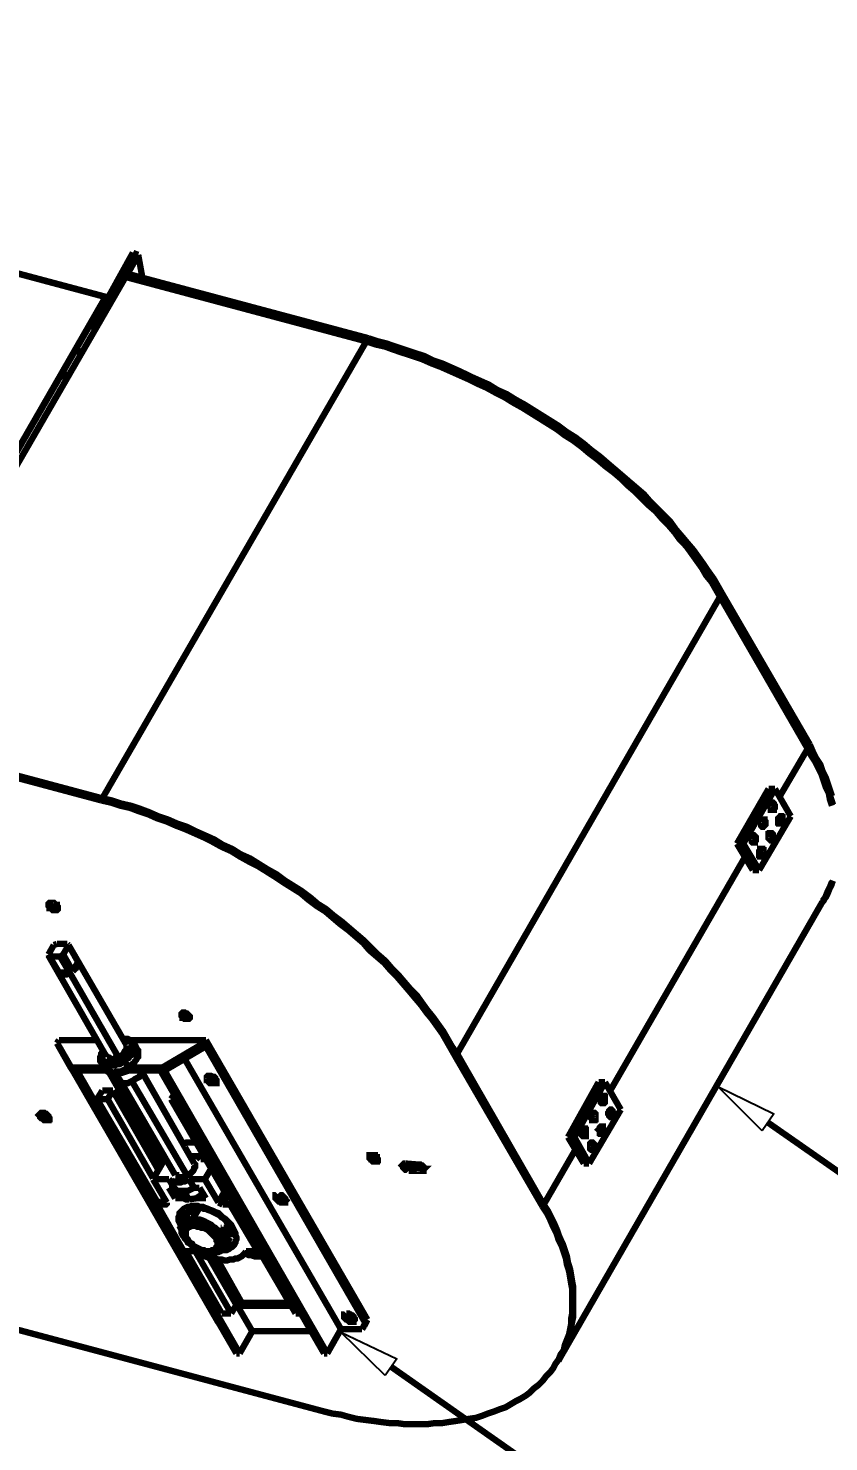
# Model space of a CAD drawing. Extents: x 0.1 to 11.6, y 0.3 to 16.2.
# Drawn here: x 5.55 to 6.813, y 5.702 to 7.934 of the extents above; entities that cross this region are included whole.
import ezdxf

# ---------------------------------------------------------------- set-up
doc = ezdxf.new("R2010")
doc.units = 0
doc.header["$MEASUREMENT"] = 0
doc.dimstyles.get("Standard").update_dxf_attribs({"dimtxt": 0.1, "dimasz": 0.1, "dimexe": 1.25, "dimexo": 0.625, "dimtad": 1, "dimtih": 1, "dimtxsty": 'Standard', "dimcen": 2.5, "dimazin": 3, "dimtfac": 1, "dimtmove": 0, "dimatfit": 3})

# ---------------------------------------------------------------- blocks, each defined once
blk = doc.blocks.new('_CLOSEDFILLED')
at = {"color": 0, "linetype": 'BYBLOCK'}
blk.add_solid([(-1, 0.164), (0, 0), (-1, -0.164)], dxfattribs=at)
blk = doc.blocks.new('*D9')
for p, q in [((5.305, 9.7917), (6.4817, 9.1123)), ((5.2917, 9.7585), (5.2917, 8.4252))]:
    blk.add_line(p, q)
for start, end in [(316.8348, 325.8282), (274.1695, 277.0351)]:
    blk.add_arc((5.2917, 9.7994), 1.3741, start, end)
at = {"layer": 'Defpoints'}
for p in [(5.305, 9.7917), (5.2917, 9.7716), (5.2917, 9.7585), (5.7616, 8.5081), (9.4933, 7.3733)]:
    blk.add_point(p, dxfattribs=at)
at = {"xscale": 0.1, "yscale": 0.1}
for p, rotation in [((6.4817, 9.1123), 57.91294655396537), ((5.2917, 8.4252), 182.0847725070838)]:
    blk.add_blockref('_CLOSEDFILLED', p, dxfattribs=dict(at, rotation=rotation))
at = {"insert": (5.9787, 8.6093), "char_height": 0.1, "attachment_point": 5, "rotation": 270}
blk.add_mtext('60123', dxfattribs=at)

msp = doc.modelspace()

# ---------------------------------------------------------------- linework, layer by layer
at = {"color": 0, "const_width": 0.01}
for points in [[(5.67333, 7.50999), (5.06168, 7.67333)], [(5.06168, 7.67333), (5.67165, 7.50999)], [(5.715, 7.58003), (5.67165, 7.50168)], [(5.71832, 7.57835), (5.67503, 7.50168)], [(5.71832, 7.57835), (5.70167, 7.54833)], [(5.72331, 7.57667), (5.70665, 7.54665)], [(5.715, 7.58003), (5.71832, 7.57835)], [(5.71832, 7.57835), (5.72331, 7.57667)], [(5.72999, 7.53999), (5.72331, 7.57667)], [(5.28668, 6.81999), (5.70335, 7.54167)], [(5.70167, 7.54833), (5.70167, 7.54497), (5.70167, 7.54335), (5.70503, 7.54335)], [(5.70665, 7.54665), (5.70167, 7.54833)], [(5.70167, 7.54665), (5.70167, 7.53836)], [(6.08333, 7.44), (5.70335, 7.54167)], [(5.70665, 7.54665), (5.70503, 7.54335)], [(6.08501, 7.44168), (5.70503, 7.54335)], [(5.70503, 7.53999), (5.70503, 7.54335)], [(6.08664, 7.44499), (5.70665, 7.54665)], [(5.70665, 7.54665), (5.70833, 7.54665)], [(5.70665, 7.54665), (5.70833, 7.54665)], [(5.67165, 7.50999), (5.30165, 6.86664)], [(5.67165, 7.50836), (5.30165, 6.86664)], [(5.64665, 7.46164), (5.66997, 7.50499)], [(5.64665, 7.46001), (5.66997, 7.50168)], [(5.66997, 7.50499), (5.67165, 7.50667), (5.67333, 7.50667), (5.67333, 7.50499)], [(5.66997, 7.50499), (5.66997, 7.50168)], [(5.66997, 7.50168), (5.67165, 7.50168)], [(5.67165, 7.50836), (5.67165, 7.50999)], [(5.67333, 7.50999), (5.67165, 7.50999)], [(5.67333, 7.50836), (5.67165, 7.50836)], [(5.67165, 7.50836), (5.67333, 7.50836)], [(5.67165, 7.50667), (5.67333, 7.50667)], [(5.67165, 7.50168), (5.67333, 7.48833)], [(5.67165, 7.50168), (5.67503, 7.50168)], [(5.67165, 7.50168), (5.67333, 7.48833)], [(5.67165, 7.50168), (5.67333, 7.50168)], [(5.67333, 7.50999), (5.67333, 7.50836)], [(5.67333, 7.50667), (5.67333, 7.50999)], [(5.67333, 7.50499), (5.67333, 7.50836)], [(5.67503, 7.50168), (5.67503, 7.49333)], [(5.64501, 7.46001), (5.64665, 7.46001)], [(5.64665, 7.46001), (5.64665, 7.46164)], [(5.66667, 6.71832), (6.08333, 7.44)], [(6.64165, 7.03668), (6.63499, 7.04833), (6.62831, 7.06), (6.62001, 7.06999), (6.61333, 7.08165), (6.60499, 7.09332), (6.59668, 7.10499), (6.58832, 7.11664), (6.57835, 7.12668), (6.56999, 7.13835), (6.56, 7.15001), (6.55003, 7.16), (6.53999, 7.17165), (6.52832, 7.18164), (6.51833, 7.19168), (6.50667, 7.20335), (6.49501, 7.21332), (6.48503, 7.22331), (6.47331, 7.23335), (6.46001, 7.24333), (6.44835, 7.25331), (6.435, 7.26335), (6.42333, 7.27333), (6.41, 7.28331), (6.39665, 7.29167), (6.38336, 7.30165), (6.37001, 7.31), (6.35667, 7.31836), (6.34332, 7.32667), (6.33003, 7.33501), (6.315, 7.34332), (6.30165, 7.35167), (6.28836, 7.35835), (6.27333, 7.36664), (6.25836, 7.37332), (6.24501, 7.37999), (6.22999, 7.38667), (6.215, 7.39333), (6.19997, 7.40001), (6.18668, 7.405), (6.17165, 7.41168), (6.15668, 7.41667), (6.14165, 7.42165), (6.12668, 7.42665), (6.11333, 7.43164), (6.09831, 7.435), (6.08333, 7.44)], [(6.08501, 7.44168), (6.08664, 7.44499)], [(6.64333, 7.03836), (6.63667, 7.05003), (6.62831, 7.06168), (6.62169, 7.07167), (6.61333, 7.08333), (6.60499, 7.095), (6.59668, 7.10667), (6.58832, 7.11833), (6.58003, 7.12831), (6.56999, 7.13997), (6.56, 7.15169), (6.55003, 7.16168), (6.53999, 7.17333), (6.53, 7.18332), (6.51833, 7.19336), (6.50836, 7.20503), (6.49669, 7.215), (6.48503, 7.22499), (6.47331, 7.23503), (6.46164, 7.24501), (6.44997, 7.25499), (6.43668, 7.26497), (6.42503, 7.27501), (6.41168, 7.285), (6.39833, 7.29335), (6.38499, 7.30333), (6.37169, 7.31168), (6.35835, 7.31999), (6.345, 7.32835), (6.33003, 7.33664), (6.31668, 7.345), (6.30333, 7.35335), (6.28836, 7.36003), (6.27501, 7.36833), (6.25999, 7.375), (6.24501, 7.38167), (6.23167, 7.38835), (6.21669, 7.39501), (6.20167, 7.40169), (6.18668, 7.40668), (6.17165, 7.41336), (6.15831, 7.41835), (6.14333, 7.42333), (6.12831, 7.42833), (6.11333, 7.43332), (6.09831, 7.43668), (6.08501, 7.44168)], [(6.64501, 7.04167), (6.63835, 7.05333), (6.63167, 7.065), (6.62332, 7.07667), (6.61664, 7.08664), (6.60835, 7.09831), (6.59999, 7.11003), (6.59, 7.12169), (6.58165, 7.13167), (6.57167, 7.14333), (6.56332, 7.155), (6.55333, 7.16499), (6.54167, 7.17665), (6.53168, 7.18668), (6.52165, 7.19835), (6.50999, 7.20833), (6.49832, 7.21832), (6.48665, 7.22835), (6.47499, 7.23833), (6.46332, 7.24832), (6.45167, 7.25836), (6.43832, 7.26833), (6.42665, 7.27832), (6.41336, 7.28836), (6.40001, 7.29665), (6.38667, 7.30664), (6.37332, 7.315), (6.36003, 7.32335), (6.34668, 7.33165), (6.33333, 7.34), (6.31836, 7.34831), (6.30501, 7.35667), (6.28999, 7.36333), (6.27669, 7.37169), (6.26167, 7.37831), (6.24669, 7.38499), (6.23335, 7.39165), (6.21832, 7.39833), (6.20335, 7.405), (6.18832, 7.41), (6.17503, 7.41667), (6.16, 7.42165), (6.14501, 7.42665), (6.12999, 7.43164), (6.11501, 7.43668), (6.10167, 7.44), (6.08664, 7.44499)], [(5.62332, 7.42503), (5.63499, 7.42165)], [(5.625, 7.42503), (5.63499, 7.42333)], [(5.60167, 7.38499), (5.61165, 7.38336)], [(5.60335, 7.38835), (5.61333, 7.38667)], [(6.22667, 6.315), (6.64165, 7.03668)], [(6.78, 6.79665), (6.64165, 7.03668)], [(6.64333, 7.03836), (6.64501, 7.04167)], [(6.78168, 6.80003), (6.64333, 7.03836)], [(6.78331, 6.80333), (6.64501, 7.04167)], [(5.66499, 6.715), (5.285, 6.81668)], [(5.66667, 6.71832), (5.28668, 6.81999)], [(6.78168, 6.80003), (6.78331, 6.80333)], [(6.81836, 6.72168), (6.815, 6.73167), (6.81168, 6.74164), (6.80832, 6.75168), (6.80333, 6.76167), (6.80003, 6.77165), (6.79335, 6.78168), (6.78836, 6.79167), (6.78331, 6.80333)], [(6.73503, 6.72), (6.78, 6.79665)], [(6.81836, 6.70665), (6.815, 6.71669), (6.81332, 6.72667), (6.80832, 6.73665), (6.80501, 6.74669), (6.80165, 6.75667), (6.79665, 6.76665), (6.79167, 6.77669), (6.785, 6.78668), (6.78, 6.79665)], [(6.81999, 6.70833), (6.81668, 6.71832), (6.81332, 6.72835), (6.81, 6.73833), (6.80664, 6.74832), (6.80165, 6.75836), (6.79665, 6.76833), (6.79167, 6.77832), (6.78668, 6.78836), (6.78168, 6.80003)], [(5.66667, 6.71832), (5.66499, 6.715)], [(6.22331, 6.31168), (6.21669, 6.32335), (6.21001, 6.33501), (6.20335, 6.34668), (6.19499, 6.35835), (6.18668, 6.37001), (6.17833, 6.37999), (6.16997, 6.39165), (6.16, 6.40332), (6.15169, 6.41336), (6.14165, 6.42503), (6.13167, 6.43668), (6.12169, 6.44667), (6.11165, 6.45833), (6.09999, 6.46832), (6.08832, 6.47835), (6.07835, 6.49001), (6.06668, 6.5), (6.05501, 6.50999), (6.04167, 6.52001), (6.03, 6.53), (6.01833, 6.53999), (6.00499, 6.54833), (5.99164, 6.55832), (5.97999, 6.56836), (5.96669, 6.57667), (5.95335, 6.58501), (5.93832, 6.595), (5.92503, 6.60335), (5.91168, 6.61165), (5.89833, 6.61833), (5.88336, 6.62668), (5.87001, 6.63499), (5.85499, 6.64165), (5.84, 6.65001), (5.82667, 6.65668), (5.81168, 6.66336), (5.79665, 6.66997), (5.78331, 6.67503), (5.76833, 6.68164), (5.75331, 6.68668), (5.73833, 6.69336), (5.72331, 6.69835), (5.71001, 6.70335), (5.69499, 6.70665), (5.68001, 6.71164), (5.66499, 6.715)], [(6.22667, 6.315), (6.21832, 6.32667), (6.21164, 6.33832), (6.20503, 6.34999), (6.19667, 6.36165), (6.18832, 6.37332), (6.18001, 6.38336), (6.17165, 6.39501), (6.16336, 6.40668), (6.15332, 6.41667), (6.14333, 6.42833), (6.13336, 6.44), (6.12332, 6.44997), (6.11333, 6.46164), (6.10167, 6.47168), (6.09169, 6.48167), (6.08003, 6.49333), (6.06836, 6.50331), (6.05664, 6.51335), (6.04497, 6.52333), (6.03168, 6.53331), (6.02001, 6.54335), (6.00667, 6.55165), (5.99501, 6.56168), (5.98167, 6.57167), (5.96832, 6.58003), (5.95503, 6.58832), (5.94168, 6.59831), (5.92665, 6.60667), (5.91336, 6.61501), (5.90001, 6.62332), (5.88499, 6.62999), (5.87169, 6.63835), (5.85667, 6.64501), (5.84332, 6.65332), (5.82835, 6.66), (5.81332, 6.66667), (5.80003, 6.67333), (5.785, 6.67833), (5.77001, 6.685), (5.75499, 6.69), (5.74001, 6.69667), (5.72667, 6.70167), (5.71164, 6.70665), (5.69667, 6.71001), (5.68164, 6.715), (5.66667, 6.71832)], [(6.22667, 6.315), (6.21832, 6.32667), (6.21164, 6.33832), (6.20503, 6.34999), (6.19667, 6.36165), (6.18832, 6.37332), (6.18001, 6.38336), (6.17165, 6.39501), (6.16336, 6.40668), (6.15332, 6.41667), (6.14333, 6.42833), (6.13336, 6.44), (6.12332, 6.44997), (6.11333, 6.46164), (6.10167, 6.47168), (6.09169, 6.48167), (6.08003, 6.49333), (6.06836, 6.50331), (6.05664, 6.51335), (6.04497, 6.52333), (6.03168, 6.53331), (6.02001, 6.54335), (6.00667, 6.55165), (5.99501, 6.56168), (5.98167, 6.57167), (5.96832, 6.58003), (5.95503, 6.58832), (5.94168, 6.59831), (5.92665, 6.60667), (5.91336, 6.61501), (5.90001, 6.62332), (5.88499, 6.62999), (5.87169, 6.63835), (5.85667, 6.64501), (5.84332, 6.65332), (5.82835, 6.66), (5.81332, 6.66667), (5.80003, 6.67333), (5.785, 6.67833), (5.77001, 6.685), (5.75499, 6.69), (5.74001, 6.69667), (5.72667, 6.70167), (5.71164, 6.70665), (5.69667, 6.71001), (5.68164, 6.715), (5.66667, 6.71832)], [(6.71832, 6.73335), (6.66835, 6.64665)], [(6.72835, 6.73335), (6.67833, 6.64665)], [(6.72835, 6.73335), (6.71832, 6.73335)], [(6.75331, 6.69), (6.72835, 6.73335)], [(6.70335, 6.60499), (6.75331, 6.69)], [(6.46832, 6.25667), (6.68164, 6.62668)], [(6.67833, 6.64665), (6.66835, 6.64665)], [(6.66835, 6.64665), (6.69336, 6.60499)], [(6.67833, 6.64665), (6.70335, 6.60499)], [(6.70335, 6.60499), (6.69336, 6.60499)], [(6.80333, 6.55501), (6.80501, 6.55664), (6.80832, 6.56332), (6.81168, 6.57167), (6.815, 6.57835), (6.81836, 6.58664)], [(6.80501, 6.55501), (6.80501, 6.55832), (6.81, 6.565), (6.81332, 6.57335), (6.81668, 6.58003), (6.81999, 6.58832)], [(6.80664, 6.56), (6.80832, 6.56168), (6.81168, 6.56836), (6.815, 6.57667), (6.81836, 6.58333)], [(6.80501, 6.55664), (6.80664, 6.56)], [(5.58333, 6.55333), (5.58333, 6.55165), (5.58501, 6.55003), (5.58501, 6.54833), (5.58664, 6.54833), (5.58832, 6.54665), (5.59, 6.54665), (5.59169, 6.54497), (5.59332, 6.54497), (5.595, 6.54497), (5.59668, 6.54497)], [(5.58333, 6.55333), (5.58333, 6.55165), (5.58501, 6.55003), (5.58501, 6.54833), (5.58664, 6.54833), (5.58832, 6.54665), (5.59, 6.54665), (5.59169, 6.54497), (5.59332, 6.54497), (5.595, 6.54497), (5.59668, 6.54497)], [(5.58664, 6.55333), (5.59, 6.55003), (5.595, 6.54833)], [(6.38835, 5.83333), (6.80333, 6.55501)], [(5.59, 6.48665), (5.58165, 6.47168)], [(5.58165, 6.47168), (5.58333, 6.46832)], [(5.58165, 6.47), (5.67333, 6.31)], [(5.595, 6.48833), (5.59, 6.48665)], [(5.61165, 6.48833), (5.595, 6.48833)], [(5.59999, 6.46832), (5.60499, 6.47168)], [(5.60499, 6.47168), (5.61333, 6.48665)], [(5.60499, 6.47168), (5.62001, 6.44499)], [(5.61333, 6.48665), (5.61165, 6.48833)], [(5.70503, 6.32835), (5.61333, 6.48665)], [(5.61333, 6.48665), (5.62831, 6.46001)], [(5.58333, 6.46832), (5.59831, 6.44336)], [(5.58333, 6.46832), (5.59999, 6.46832)], [(5.59999, 6.46832), (5.61501, 6.44336)], [(5.62001, 6.44499), (5.62169, 6.44667), (5.62332, 6.44835), (5.625, 6.44997), (5.62668, 6.45335), (5.62831, 6.45503), (5.62831, 6.45665), (5.62831, 6.45833), (5.62831, 6.46001)], [(5.62001, 6.44499), (5.62831, 6.46001)], [(5.59831, 6.44336), (5.59999, 6.44168), (5.60167, 6.44), (5.60335, 6.44), (5.60499, 6.44), (5.60667, 6.44), (5.61003, 6.44), (5.61333, 6.44168), (5.61501, 6.44336)], [(5.59831, 6.44336), (5.61501, 6.44336)], [(5.69168, 6.31), (5.61501, 6.44336)], [(5.79335, 6.37999), (5.79335, 6.37831), (5.79497, 6.37668), (5.79665, 6.375), (5.79833, 6.375), (5.80003, 6.37332), (5.80165, 6.37332), (5.80333, 6.37332), (5.80501, 6.37332)], [(5.79335, 6.37999), (5.79335, 6.37831), (5.79497, 6.37668), (5.79665, 6.375), (5.79833, 6.375), (5.80003, 6.37332), (5.80165, 6.37332), (5.80333, 6.37332), (5.80501, 6.37332)], [(5.79833, 6.37999), (5.80165, 6.37668)], [(5.59831, 6.33664), (5.595, 6.33165)], [(5.65831, 6.33664), (5.59831, 6.33664)], [(5.67833, 6.30165), (5.68164, 6.30165), (5.685, 6.30165), (5.68668, 6.30165), (5.69, 6.30333), (5.69336, 6.30501), (5.69667, 6.30664), (5.69997, 6.30832), (5.70167, 6.31), (5.70503, 6.31168), (5.70665, 6.315), (5.70833, 6.31668), (5.71001, 6.31999), (5.71164, 6.32167), (5.71332, 6.32497), (5.71332, 6.32667), (5.71332, 6.32835), (5.71332, 6.33165), (5.71164, 6.33333), (5.71001, 6.33501), (5.70665, 6.33664), (5.70503, 6.33832), (5.70335, 6.33832), (5.69997, 6.33832)], [(5.69997, 6.33832), (5.69835, 6.33832)], [(5.70167, 6.30333), (5.70503, 6.30664), (5.70833, 6.30832), (5.71001, 6.31168), (5.71332, 6.31332), (5.715, 6.31668), (5.715, 6.31836), (5.71669, 6.32167), (5.71832, 6.32335), (5.71832, 6.32497), (5.71832, 6.32835), (5.71669, 6.33003), (5.71669, 6.33165), (5.715, 6.33333), (5.71332, 6.33501), (5.71164, 6.33664), (5.71001, 6.33664), (5.70665, 6.33832), (5.70335, 6.33832), (5.70167, 6.33832)], [(5.83003, 6.33664), (5.71001, 6.33664)], [(5.82667, 6.33165), (5.83003, 6.33664)], [(5.83003, 6.33664), (6.08501, 5.89501)], [(5.595, 6.33165), (5.61664, 6.29335)], [(5.595, 6.33165), (5.59831, 6.32667)], [(5.59831, 6.32667), (5.62001, 6.28836)], [(5.59831, 6.32667), (5.84999, 5.88997)], [(5.66667, 6.31836), (5.66499, 6.315), (5.66499, 6.31332), (5.66336, 6.31), (5.66336, 6.30832), (5.66336, 6.30501), (5.66336, 6.30333), (5.66499, 6.30165), (5.66667, 6.30003), (5.66835, 6.29833), (5.66997, 6.29833), (5.67165, 6.29665), (5.67503, 6.29665), (5.67665, 6.29497), (5.68001, 6.29665), (5.68332, 6.29665), (5.68668, 6.29665), (5.69, 6.29833), (5.69336, 6.29833), (5.69667, 6.30003), (5.69997, 6.30165), (5.70167, 6.30333)], [(5.66835, 6.31999), (5.66667, 6.31668), (5.66499, 6.315), (5.66499, 6.31168), (5.66499, 6.31), (5.66499, 6.30832), (5.66667, 6.30664), (5.66667, 6.30501), (5.66835, 6.30333), (5.67165, 6.30165), (5.67333, 6.30165), (5.67503, 6.30165), (5.67833, 6.30165)], [(5.68001, 6.29833), (5.68332, 6.29833), (5.685, 6.29833), (5.68832, 6.30003), (5.69168, 6.30003), (5.69499, 6.30165), (5.69835, 6.30333), (5.70167, 6.30501), (5.70335, 6.30832), (5.70665, 6.31), (5.70833, 6.31168), (5.71001, 6.315), (5.71164, 6.31668), (5.71332, 6.31999), (5.71332, 6.32167), (5.715, 6.32335), (5.715, 6.32667), (5.715, 6.32835), (5.71332, 6.33003)], [(5.68164, 6.30664), (5.685, 6.30664), (5.68668, 6.30832), (5.69, 6.30832), (5.69168, 6.31), (5.69336, 6.31), (5.69667, 6.31168), (5.69835, 6.31332), (5.69997, 6.315), (5.70167, 6.31836), (5.70335, 6.31999), (5.70503, 6.32167), (5.70503, 6.32335), (5.70503, 6.32497), (5.70503, 6.32667), (5.70503, 6.32835)], [(5.70833, 6.29335), (5.71164, 6.29665), (5.71332, 6.29833), (5.71669, 6.30003), (5.71832, 6.30333), (5.72, 6.30501), (5.72168, 6.30832), (5.72331, 6.31), (5.72331, 6.31332), (5.72331, 6.315), (5.72331, 6.31836), (5.72331, 6.31999), (5.72168, 6.32167)], [(5.71332, 6.33003), (5.71164, 6.33333)], [(5.72168, 6.32167), (5.71669, 6.33165)], [(5.76167, 6.29335), (5.82667, 6.33165)], [(5.76497, 6.28836), (5.83003, 6.32667)], [(5.82667, 6.33165), (5.83003, 6.32667)], [(5.83003, 6.32667), (6.08165, 5.88997)], [(6.22667, 6.315), (6.22331, 6.31168)], [(6.36333, 6.07667), (6.22667, 6.315)], [(5.61664, 6.29335), (5.66997, 6.29335)], [(5.61664, 6.29335), (5.62001, 6.28836)], [(5.66499, 6.30165), (5.66997, 6.29167)], [(5.66667, 6.30664), (5.66835, 6.30333)], [(5.66835, 6.30333), (5.66835, 6.30165), (5.66997, 6.30003), (5.67165, 6.30003), (5.67503, 6.29833), (5.67665, 6.29833), (5.68001, 6.29833)], [(5.66997, 6.29167), (5.67165, 6.28999), (5.67333, 6.28836), (5.67503, 6.28668), (5.67833, 6.28668), (5.68001, 6.28668), (5.68332, 6.285), (5.685, 6.285), (5.68832, 6.28668), (5.69168, 6.28668), (5.69499, 6.28668), (5.69835, 6.28836), (5.70167, 6.28999), (5.70503, 6.29167), (5.70833, 6.29335)], [(5.67333, 6.31), (5.67503, 6.31), (5.67665, 6.30832), (5.67833, 6.30832), (5.68001, 6.30664), (5.68164, 6.30664)], [(5.68001, 6.29833), (5.67833, 6.30165)], [(5.70833, 6.29335), (5.70167, 6.30333)], [(5.70833, 6.29335), (5.76167, 6.29335)], [(5.76167, 6.29335), (5.76497, 6.28836)], [(5.79665, 6.30664), (6.04335, 5.87999)], [(6.36165, 6.07335), (6.22331, 6.31168)], [(5.62001, 6.28836), (5.87831, 5.84169)], [(5.62668, 6.28836), (5.67333, 6.28836)], [(5.62668, 6.28836), (5.88336, 5.84169)], [(5.67665, 6.28668), (5.75999, 6.14165)], [(5.67833, 6.28668), (5.685, 6.27333)], [(5.67833, 6.28668), (5.68332, 6.28331), (5.68832, 6.28331)], [(5.685, 6.27333), (5.68668, 6.27165), (5.68832, 6.27001), (5.69, 6.26833), (5.69168, 6.26833), (5.69499, 6.26833), (5.69835, 6.26665)], [(5.68832, 6.28331), (5.69835, 6.285), (5.70833, 6.28836)], [(5.68832, 6.28331), (5.69835, 6.26665)], [(5.69835, 6.28836), (5.70833, 6.28836)], [(5.69835, 6.26665), (5.69997, 6.26833), (5.70335, 6.26833), (5.70665, 6.26833), (5.71001, 6.27001), (5.71332, 6.27165), (5.71669, 6.27333), (5.71832, 6.27501), (5.72168, 6.27669), (5.72499, 6.27832), (5.72667, 6.28168), (5.72835, 6.28331), (5.72999, 6.28668), (5.73167, 6.28836)], [(5.70833, 6.28836), (5.75836, 6.28836)], [(5.80003, 6.12332), (5.71332, 6.27165)], [(5.81168, 6.14165), (5.72999, 6.285)], [(5.75836, 6.28836), (6.01665, 5.84169)], [(5.76497, 6.28836), (6.02165, 5.84169)], [(5.84332, 6.26833), (5.84169, 6.26833), (5.84, 6.26833), (5.83664, 6.26833), (5.83501, 6.27001), (5.83333, 6.27165), (5.83333, 6.27333), (5.83165, 6.27333), (5.83165, 6.27501), (5.83165, 6.27669), (5.83165, 6.27832), (5.83333, 6.28), (5.83501, 6.28)], [(5.83333, 6.28), (5.83832, 6.27501), (5.84668, 6.27333)], [(5.83333, 6.28), (5.83501, 6.28), (5.83501, 6.27832), (5.83664, 6.27669), (5.83832, 6.27501), (5.84, 6.27501), (5.84169, 6.27333), (5.84332, 6.27333), (5.845, 6.27333), (5.84668, 6.27333)], [(5.83501, 6.28), (5.83664, 6.28), (5.83832, 6.28), (5.84169, 6.27832), (5.84332, 6.27832), (5.845, 6.27669), (5.845, 6.27501), (5.84668, 6.27333), (5.84668, 6.27165), (5.84668, 6.27001), (5.84668, 6.26833), (5.845, 6.26833), (5.84332, 6.26833)], [(5.83832, 6.28), (5.845, 6.27669)], [(5.84668, 6.27333), (5.84332, 6.26833)], [(5.84668, 6.27333), (5.84831, 6.27333)], [(6.44997, 6.27001), (6.40169, 6.18332)], [(6.46001, 6.27001), (6.41168, 6.18332)], [(6.46001, 6.27001), (6.44997, 6.27001)], [(6.48503, 6.22667), (6.46001, 6.27001)], [(5.66667, 6.25667), (5.65831, 6.24333)], [(5.68332, 6.25667), (5.66667, 6.25667)], [(5.67503, 6.24333), (5.68332, 6.25667)], [(5.75499, 6.13167), (5.68332, 6.25667)], [(5.69835, 6.26665), (5.78168, 6.12332)], [(5.78, 6.25), (5.77501, 6.24333)], [(5.75499, 6.07835), (5.65831, 6.24333)], [(5.65831, 6.24333), (5.67503, 6.24333)], [(5.74669, 6.11833), (5.67503, 6.24333)], [(5.86664, 6.08501), (5.77501, 6.24333)], [(5.77501, 6.24333), (5.785, 6.24333)], [(6.435, 6.14165), (6.48503, 6.22667)], [(5.56999, 6.22168), (5.56999, 6.22), (5.56999, 6.21832), (5.57167, 6.21669), (5.57335, 6.21669), (5.57497, 6.215), (5.57667, 6.21332), (5.57835, 6.21332), (5.58003, 6.21332), (5.58165, 6.21332), (5.58333, 6.21332)], [(5.56999, 6.22168), (5.56999, 6.22), (5.56999, 6.21832), (5.57167, 6.21669), (5.57335, 6.21669), (5.57497, 6.215), (5.57667, 6.21332), (5.57835, 6.21332), (5.58003, 6.21332), (5.58165, 6.21332), (5.58333, 6.21332)], [(5.57335, 6.22168), (5.57667, 6.21832), (5.58165, 6.21669)], [(6.71669, 6.20665), (7.07497, 5.95665)], [(6.41168, 6.18332), (6.40169, 6.18332)], [(6.40169, 6.18332), (6.42665, 6.14165)], [(6.41168, 6.18332), (6.435, 6.14165)], [(5.815, 6.17503), (5.81168, 6.17503), (5.80832, 6.17503), (5.80501, 6.17503), (5.80165, 6.17503), (5.80003, 6.17503), (5.79665, 6.17333), (5.79497, 6.17333), (5.79497, 6.17165)], [(6.36333, 6.07667), (6.41336, 6.16336)], [(5.74669, 6.11664), (5.76497, 6.14833)], [(5.76665, 6.14833), (5.76497, 6.14833)], [(5.81168, 6.14165), (5.81332, 6.13997), (5.81332, 6.13835), (5.81332, 6.13667), (5.81168, 6.13499), (5.81168, 6.13336), (5.81, 6.12999), (5.80832, 6.12831), (5.80664, 6.12668), (5.80501, 6.125), (5.80165, 6.12332), (5.80003, 6.12332), (5.79665, 6.12169), (5.79497, 6.12001), (5.79167, 6.12001), (5.78999, 6.12001)], [(5.80501, 6.15332), (5.80832, 6.15332), (5.81, 6.15332), (5.81332, 6.15332), (5.81668, 6.15332), (5.81836, 6.15169), (5.81999, 6.15001), (5.82167, 6.14833)], [(5.83003, 6.14833), (5.82167, 6.14833)], [(6.09, 6.155), (6.095, 6.15001), (6.10167, 6.14833)], [(6.09, 6.155), (6.09, 6.15332), (6.09169, 6.15169), (6.09332, 6.15169), (6.095, 6.15001), (6.09668, 6.15001), (6.09831, 6.14833), (6.09999, 6.14833), (6.10167, 6.14833)], [(6.15001, 6.12999), (6.14833, 6.13167), (6.14665, 6.13167), (6.14501, 6.13167), (6.14333, 6.13336), (6.14165, 6.13499), (6.14165, 6.13667), (6.13997, 6.13835), (6.14165, 6.13997), (6.14333, 6.14165), (6.14501, 6.14165)], [(6.14665, 6.13667), (6.14333, 6.14165)], [(6.14333, 6.14165), (6.14665, 6.13667), (6.15169, 6.13499)], [(6.14501, 6.14165), (6.16499, 6.13997)], [(6.15001, 6.12999), (6.15169, 6.13499)], [(6.15169, 6.13499), (6.17165, 6.13336)], [(6.17333, 6.13336), (6.17165, 6.13336), (6.16997, 6.13336), (6.16835, 6.13499), (6.16667, 6.13499), (6.16499, 6.13667), (6.16336, 6.13835), (6.16336, 6.13997)], [(6.16499, 6.13997), (6.16667, 6.13997), (6.16835, 6.13997), (6.16997, 6.13835), (6.17165, 6.13835), (6.17333, 6.13667), (6.17333, 6.13499), (6.17333, 6.13336), (6.17503, 6.13336), (6.17333, 6.13167), (6.17333, 6.12999), (6.17165, 6.12999), (6.16997, 6.12999)], [(6.435, 6.14165), (6.42665, 6.14165)], [(5.74669, 6.11664), (5.76833, 6.08003)], [(5.77165, 6.11664), (5.74669, 6.11664)], [(5.78, 6.10335), (5.77165, 6.11664)], [(5.80333, 6.11664), (5.80003, 6.11501), (5.79665, 6.11333), (5.79335, 6.11333), (5.78999, 6.11165), (5.78668, 6.11165), (5.78331, 6.11165), (5.78, 6.11165), (5.77832, 6.11333), (5.77501, 6.11333), (5.77333, 6.11501), (5.77165, 6.11664)], [(5.78999, 6.12001), (5.78836, 6.12001), (5.785, 6.12001), (5.78331, 6.12169), (5.78331, 6.12332), (5.78168, 6.12332)], [(5.81168, 6.10335), (5.80333, 6.11664)], [(5.82835, 6.11664), (5.80333, 6.11664)], [(5.82835, 6.11664), (5.83832, 6.13336)], [(5.84999, 6.08003), (5.82835, 6.11664)], [(6.15001, 6.12999), (6.16997, 6.12999)], [(6.16997, 6.12999), (6.17165, 6.13336)], [(6.17333, 6.13336), (6.17165, 6.13336)], [(5.78, 6.10335), (5.77165, 6.10335)], [(5.77165, 6.10335), (5.78168, 6.08664)], [(5.81168, 6.10335), (5.80832, 6.10167), (5.80501, 6.09999), (5.80165, 6.09831), (5.79833, 6.09831), (5.79497, 6.09831), (5.79167, 6.09831), (5.78836, 6.09831), (5.785, 6.09831), (5.78331, 6.09999), (5.78168, 6.10167), (5.78, 6.10335)], [(5.78168, 6.08664), (5.78668, 6.09668)], [(5.78668, 6.09831), (5.79167, 6.09)], [(5.79167, 6.09), (5.79167, 6.08832), (5.79335, 6.08664), (5.79497, 6.08664), (5.79833, 6.08501), (5.80003, 6.08501), (5.80333, 6.08501)], [(5.80333, 6.08501), (5.79497, 6.09831)], [(5.80333, 6.08501), (5.815, 6.08664), (5.82497, 6.09332)], [(5.81999, 6.10335), (5.81168, 6.10335)], [(5.83003, 6.08664), (5.81999, 6.10335)], [(5.84999, 6.08003), (5.86003, 6.09831)], [(5.85667, 6.07667), (5.86501, 6.09)], [(5.95167, 6.08003), (5.94997, 6.08003), (5.94835, 6.08003), (5.94667, 6.08165), (5.94499, 6.08165), (5.94336, 6.08333), (5.94168, 6.08501), (5.94, 6.08664), (5.94, 6.08832), (5.94, 6.09), (5.94, 6.09169), (5.94168, 6.09169), (5.94336, 6.09332)], [(5.94336, 6.09332), (5.94499, 6.09169), (5.94835, 6.09169), (5.94997, 6.09169), (5.95167, 6.09), (5.95335, 6.08832), (5.95503, 6.08664), (5.95503, 6.08501), (5.95665, 6.08333), (5.95503, 6.08165), (5.95503, 6.08003), (5.95335, 6.08003), (5.95167, 6.08003)], [(5.94336, 6.09169), (5.94667, 6.08664), (5.95503, 6.08501)], [(5.94336, 6.09169), (5.94336, 6.09), (5.94499, 6.08832), (5.94667, 6.08832), (5.94835, 6.08664), (5.94997, 6.08501), (5.95167, 6.08501), (5.95335, 6.08501), (5.95503, 6.08501)], [(5.94835, 6.09169), (5.95335, 6.08832)], [(5.75331, 6.07667), (5.75836, 6.08501)], [(5.75331, 6.07667), (5.79497, 6.00331)], [(5.76497, 6.07667), (5.75331, 6.07667)], [(5.75836, 6.08501), (5.76497, 6.08501)], [(5.76497, 6.07667), (5.76665, 6.07667), (5.76833, 6.07835), (5.76833, 6.08003)], [(5.76497, 6.07667), (5.76833, 6.08003)], [(5.78168, 6.08664), (5.79497, 6.08664)], [(5.81168, 6.07497), (5.80832, 6.07497), (5.80501, 6.07335), (5.80165, 6.07335), (5.79833, 6.07167), (5.79497, 6.06999), (5.79335, 6.06836), (5.79167, 6.06668), (5.78999, 6.065), (5.78836, 6.06332), (5.78836, 6.06), (5.78668, 6.05664), (5.78668, 6.05333), (5.78668, 6.05165), (5.78836, 6.04833), (5.78999, 6.04497), (5.79167, 6.04167)], [(5.79167, 6.06668), (5.78999, 6.065), (5.78999, 6.06168), (5.78999, 6.05832), (5.78999, 6.05501), (5.79167, 6.05333), (5.79167, 6.05003), (5.79335, 6.04665)], [(5.79335, 6.06), (5.79497, 6.06168), (5.79497, 6.06332), (5.79665, 6.06332), (5.79665, 6.065), (5.79833, 6.065), (5.79833, 6.06668), (5.80003, 6.06668), (5.80003, 6.065), (5.79833, 6.065), (5.79833, 6.06332)], [(5.80003, 6.06668), (5.79833, 6.06668)], [(5.80501, 6.06332), (5.80003, 6.06668)], [(5.80003, 6.06668), (5.80003, 6.065), (5.80003, 6.06332)], [(5.81999, 6.07167), (5.81668, 6.07167), (5.81332, 6.06999), (5.81, 6.06999), (5.80832, 6.06836), (5.80664, 6.06668), (5.80333, 6.065)], [(5.81999, 6.07167), (5.81, 6.05501)], [(5.85499, 6.00499), (5.85667, 6.00499), (5.86003, 6.00499), (5.86333, 6.00499), (5.86664, 6.00667), (5.86833, 6.00836), (5.87169, 6.00999), (5.87332, 6.01167), (5.875, 6.01335), (5.87668, 6.01665), (5.87668, 6.01833), (5.87831, 6.02165), (5.87831, 6.02501), (5.87668, 6.02832), (5.87668, 6.03168), (5.875, 6.035), (5.87332, 6.03836), (5.87169, 6.04167), (5.87001, 6.04497), (5.86664, 6.04833), (5.86333, 6.05165), (5.86165, 6.05333), (5.85667, 6.05664), (5.85335, 6.06), (5.84999, 6.06332), (5.845, 6.065), (5.84169, 6.06668), (5.83664, 6.06836), (5.83333, 6.06999), (5.82835, 6.07167), (5.82497, 6.07335), (5.81999, 6.07335), (5.81668, 6.07497), (5.81168, 6.07497)], [(5.81332, 6.08664), (5.83003, 6.08664)], [(5.86833, 6.02501), (5.86833, 6.02669), (5.87001, 6.03), (5.87001, 6.03168), (5.87001, 6.035), (5.87001, 6.03668), (5.86833, 6.03999), (5.86664, 6.04335), (5.86501, 6.04497), (5.86333, 6.04833), (5.86165, 6.05165), (5.85835, 6.05501), (5.85499, 6.05664), (5.85167, 6.06), (5.84831, 6.06168), (5.845, 6.06332), (5.84169, 6.065), (5.83832, 6.06668), (5.83333, 6.06836), (5.83003, 6.06999), (5.82667, 6.06999), (5.82335, 6.07167), (5.81999, 6.07167)], [(5.84999, 6.08003), (5.85335, 6.07835), (5.85667, 6.07667)], [(5.86833, 6.07667), (5.85667, 6.07667)], [(5.86664, 6.08501), (5.875, 6.08501)], [(5.86833, 6.07667), (5.875, 6.08501)], [(5.91168, 6.00331), (5.86833, 6.07667)], [(5.91667, 6.01167), (5.875, 6.08501)], [(5.95503, 6.08501), (5.95167, 6.08003)], [(5.95503, 6.08501), (5.95665, 6.08501)], [(6.01665, 5.75), (6.03, 5.74669), (6.04335, 5.74501), (6.05501, 5.74164), (6.06836, 5.73833), (6.08165, 5.73665), (6.095, 5.73503), (6.10667, 5.73335), (6.12001, 5.73167), (6.13167, 5.73167), (6.14333, 5.72999), (6.15668, 5.72999), (6.16835, 5.72999), (6.18001, 5.72999), (6.19168, 5.73167), (6.20335, 5.73167), (6.21332, 5.73335), (6.22499, 5.73503), (6.23503, 5.73665), (6.24501, 5.73833), (6.25667, 5.74001), (6.26665, 5.74333), (6.27501, 5.74669), (6.285, 5.75), (6.29335, 5.75331), (6.30333, 5.75667), (6.31168, 5.76167), (6.31999, 5.76665), (6.32667, 5.77001), (6.33501, 5.77501), (6.34169, 5.78), (6.34831, 5.78668), (6.35499, 5.79167), (6.36165, 5.79833), (6.36664, 5.80501), (6.37332, 5.81168), (6.37831, 5.81836), (6.38167, 5.82497), (6.38667, 5.83165), (6.38997, 5.84), (6.39501, 5.84668), (6.39665, 5.85499), (6.40001, 5.86333), (6.40332, 5.87169), (6.405, 5.87999), (6.40668, 5.88835), (6.40668, 5.89665), (6.40831, 5.905), (6.40831, 5.91499), (6.40831, 5.92333), (6.40831, 5.93332), (6.40831, 5.94336), (6.40668, 5.95167), (6.405, 5.96164), (6.40332, 5.97168), (6.40001, 5.98167), (6.39833, 5.99164), (6.39501, 6.00168), (6.39165, 6.01167), (6.38667, 6.02165), (6.38336, 6.03168), (6.37831, 6.04167), (6.37332, 6.05333), (6.36833, 6.06332), (6.36165, 6.07335)], [(6.36333, 6.07667), (6.36165, 6.07335)], [(6.38835, 5.83333), (6.38835, 5.83501), (6.39333, 5.84332), (6.39665, 5.84999), (6.40001, 5.85835), (6.40169, 5.86664), (6.405, 5.875), (6.40668, 5.88336), (6.40831, 5.89165), (6.41, 5.90001), (6.41, 5.91), (6.41, 5.91835), (6.41, 5.92665), (6.41, 5.93668), (6.41, 5.94667), (6.40831, 5.95503), (6.40668, 5.965), (6.405, 5.97499), (6.40169, 5.98503), (6.40001, 5.99501), (6.39665, 6.00499), (6.39333, 6.01497), (6.38835, 6.02501), (6.38499, 6.035), (6.37999, 6.04665), (6.375, 6.05664), (6.37001, 6.06668), (6.36333, 6.07667)], [(6.38835, 5.83333), (6.38835, 5.83501), (6.39333, 5.84332), (6.39665, 5.84999), (6.40001, 5.85835), (6.40169, 5.86664), (6.405, 5.875), (6.40668, 5.88336), (6.40831, 5.89165), (6.41, 5.90001), (6.41, 5.91), (6.41, 5.91835), (6.41, 5.92665), (6.41, 5.93668), (6.41, 5.94667), (6.40831, 5.95503), (6.40668, 5.965), (6.405, 5.97499), (6.40169, 5.98503), (6.40001, 5.99501), (6.39665, 6.00499), (6.39333, 6.01497), (6.38835, 6.02501), (6.38499, 6.035), (6.37999, 6.04665), (6.375, 6.05664), (6.37001, 6.06668), (6.36333, 6.07667)], [(5.84169, 6), (5.83664, 6), (5.83333, 6.00168), (5.83003, 6.00168), (5.82667, 6.00331), (5.82335, 6.00499), (5.81836, 6.00667), (5.815, 6.00836), (5.81168, 6.00999), (5.80832, 6.01167), (5.80501, 6.01497), (5.80165, 6.01665), (5.80003, 6.02001), (5.79665, 6.02333), (5.79497, 6.02669), (5.79335, 6.02832), (5.79167, 6.03168), (5.79167, 6.035), (5.79167, 6.03668), (5.78999, 6.03999), (5.79167, 6.04167), (5.79167, 6.04497), (5.79335, 6.04665), (5.79497, 6.04833), (5.79665, 6.05003), (5.79833, 6.05165), (5.80003, 6.05333), (5.80333, 6.05333), (5.80664, 6.05333), (5.81, 6.05501)], [(5.79833, 6.06332), (5.79665, 6.06168), (5.79665, 6.06), (5.79497, 6.06), (5.79335, 6.05832), (5.79335, 6.06)], [(5.80003, 6.06332), (5.79833, 6.06332), (5.79833, 6.06168), (5.79665, 6.06), (5.79497, 6.05832), (5.79335, 6.05664), (5.79335, 6.05832)], [(5.79335, 6.06), (5.79497, 6.06168)], [(5.79497, 6.06), (5.79335, 6.06)], [(5.79335, 6.05832), (5.79497, 6.05832)], [(5.79335, 6.05664), (5.79665, 6.05333)], [(5.79665, 6.05333), (5.79335, 6.04665)], [(5.79497, 6.06168), (5.79833, 6.065)], [(5.79665, 6.06168), (5.79497, 6.06)], [(5.79665, 6.06168), (5.79497, 6.06168)], [(5.79665, 6.06168), (5.79833, 6.065)], [(5.80003, 6.02501), (5.79833, 6.02669), (5.79665, 6.02832), (5.79665, 6.03168), (5.79665, 6.03331), (5.79665, 6.035), (5.79665, 6.03836), (5.79833, 6.03999), (5.79833, 6.04167), (5.80003, 6.04335), (5.80165, 6.04497), (5.80501, 6.04497), (5.80664, 6.04665), (5.81, 6.04665), (5.81168, 6.04665), (5.815, 6.04665), (5.81836, 6.04497), (5.82167, 6.04497), (5.82497, 6.04335), (5.82835, 6.04167), (5.83165, 6.03999), (5.83501, 6.03836), (5.83832, 6.03668), (5.84, 6.035), (5.84332, 6.03168), (5.845, 6.03), (5.84668, 6.02832), (5.84831, 6.02501), (5.84999, 6.02165), (5.85167, 6.02001), (5.85167, 6.01833), (5.85167, 6.01497), (5.85167, 6.01335), (5.85167, 6.01167), (5.84999, 6.00999), (5.84831, 6.00836), (5.84668, 6.00667), (5.845, 6.00499), (5.84332, 6.00499), (5.84, 6.00331)], [(5.79833, 6.065), (5.80003, 6.065)], [(5.79833, 6.065), (5.80003, 6.065)], [(5.79833, 6.06332), (5.80003, 6.06332)], [(5.80501, 6.06), (5.80333, 6.06), (5.80333, 6.05832), (5.80165, 6.05832), (5.80165, 6.05664), (5.80003, 6.05664), (5.80003, 6.05501), (5.79833, 6.05501), (5.79833, 6.05333)], [(5.79833, 6.03999), (5.79833, 6.04167), (5.80003, 6.04335), (5.80003, 6.04497), (5.80333, 6.04665), (5.80501, 6.04833), (5.80664, 6.04833), (5.81, 6.04833), (5.81332, 6.05003)], [(5.80003, 6.04497), (5.79833, 6.03999)], [(5.80501, 6.06), (5.80003, 6.06332)], [(5.80501, 6.06332), (5.80501, 6.06168), (5.80501, 6.06)], [(5.81, 6.05501), (5.81332, 6.05333), (5.81668, 6.05333), (5.81999, 6.05333), (5.82497, 6.05165), (5.82835, 6.05003), (5.83165, 6.04833), (5.83501, 6.04665), (5.83832, 6.04497), (5.84169, 6.04167), (5.845, 6.03999), (5.84831, 6.03668), (5.85167, 6.035), (5.85335, 6.03168), (5.85499, 6.02832), (5.85667, 6.02669), (5.85835, 6.02333), (5.86003, 6.02001), (5.86003, 6.01665), (5.86003, 6.01497), (5.86003, 6.01167), (5.85835, 6.00999), (5.85835, 6.00836), (5.85667, 6.00667), (5.85499, 6.00499), (5.85335, 6.00331), (5.84999, 6.00168), (5.84668, 6.00168), (5.845, 6), (5.84169, 6)], [(5.81332, 6.05003), (5.81668, 6.04833), (5.81999, 6.04833), (5.82335, 6.04833), (5.82667, 6.04665), (5.83003, 6.04497), (5.83333, 6.04335), (5.83664, 6.04167), (5.83832, 6.03999), (5.84169, 6.03836), (5.845, 6.035), (5.84668, 6.03331), (5.84831, 6.03), (5.84999, 6.02669), (5.85167, 6.02501), (5.85335, 6.02165), (5.85335, 6.02001), (5.85335, 6.01665), (5.85335, 6.01497), (5.85335, 6.01335), (5.85167, 6.01167), (5.84999, 6.00999)], [(5.86333, 6.03168), (5.86165, 6.03168), (5.86165, 6.03331), (5.86165, 6.035), (5.86165, 6.03668), (5.86333, 6.03836), (5.86333, 6.03999), (5.86501, 6.03999), (5.86501, 6.04167), (5.86664, 6.03999), (5.86833, 6.03999)], [(5.80003, 6.02501), (5.80003, 6.02333)], [(5.85835, 6.03168), (5.85835, 6.03331), (5.85667, 6.035), (5.85667, 6.03668), (5.85835, 6.03836), (5.85835, 6.03999), (5.86003, 6.03999), (5.86003, 6.04167)], [(5.86003, 6.03), (5.85835, 6.03), (5.85835, 6.03168)], [(5.85835, 6.03168), (5.86333, 6.03168)], [(5.85835, 6.00836), (5.86833, 6.02501)], [(5.86501, 6.04167), (5.86003, 6.04167)], [(5.86003, 6.03), (5.86501, 6.03)], [(5.86333, 6.03168), (5.86333, 6.03331), (5.86333, 6.035), (5.86333, 6.03668), (5.86333, 6.03836), (5.86501, 6.03999), (5.86664, 6.03999), (5.86833, 6.03836)], [(5.86501, 6.03836), (5.86333, 6.03668)], [(5.86833, 6.03836), (5.86833, 6.03668), (5.86833, 6.035), (5.86833, 6.03331), (5.86833, 6.03168), (5.86664, 6.03), (5.86501, 6.03), (5.86333, 6.03168)], [(5.86333, 6.03668), (5.86501, 6.03331)], [(5.86333, 6.03168), (5.86501, 6.03168)], [(5.86833, 6.03168), (5.86664, 6.03), (5.86501, 6.03), (5.86333, 6.03), (5.86333, 6.03168)], [(5.86664, 6.03836), (5.86501, 6.03836)], [(5.86501, 6.03836), (5.86664, 6.03836)], [(5.86501, 6.035), (5.86833, 6.035)], [(5.86501, 6.03331), (5.86664, 6.03168)], [(5.86833, 6.035), (5.86664, 6.03836)], [(5.86833, 6.035), (5.86664, 6.03168)], [(5.86833, 6.03836), (5.86833, 6.03999)], [(5.86833, 6.03168), (5.87001, 6.03168)], [(5.79497, 6.00331), (5.81332, 6.00331)], [(5.85499, 5.905), (5.79833, 6.00331)], [(5.81332, 6.00331), (5.81836, 6), (5.82335, 5.99832), (5.82835, 5.99501), (5.83333, 5.99333), (5.84, 5.99164), (5.845, 5.99164), (5.84999, 5.99001), (5.85499, 5.99001), (5.86003, 5.98833), (5.86333, 5.98833), (5.86833, 5.99001), (5.87332, 5.99001), (5.87668, 5.99164), (5.87999, 5.99164), (5.88336, 5.99333), (5.88667, 5.99501), (5.88997, 5.99832), (5.89165, 6), (5.89333, 6.00331)], [(5.87001, 5.905), (5.81332, 6.00331)], [(5.83501, 6.00331), (5.83664, 6.00331)], [(5.84, 6.00331), (5.83664, 6.00331)], [(5.84999, 6.00999), (5.85335, 6.01497)], [(5.85835, 6.00999), (5.86003, 6.00999), (5.86333, 6.00999), (5.86664, 6.00999), (5.86833, 6.01167), (5.87169, 6.01335), (5.875, 6.01497), (5.87668, 6.01665)], [(5.89165, 6), (5.89501, 5.99832), (5.89833, 5.99669), (5.90169, 5.99669), (5.90668, 5.99501), (5.91, 5.99501), (5.91336, 5.99501), (5.91499, 5.99501), (5.91835, 5.99669)], [(5.89165, 6), (5.89501, 6), (5.90001, 5.99832), (5.90332, 5.99669), (5.90668, 5.99669), (5.91, 5.99669), (5.91336, 5.99669), (5.91667, 5.99669), (5.91835, 5.99669)], [(5.89333, 6.00331), (5.91168, 6.00331)], [(5.91168, 6.00331), (5.91667, 6.01167)], [(5.97168, 5.905), (5.91336, 6.00499)], [(5.87831, 5.91835), (5.83501, 5.99333)], [(5.84831, 5.99001), (5.88667, 5.92165)], [(5.37999, 5.91997), (6.01665, 5.75)], [(5.87001, 5.905), (5.87831, 5.91835)], [(5.87999, 5.91667), (5.88336, 5.92165)], [(5.90332, 5.87668), (5.87999, 5.91667)], [(5.87999, 5.91667), (5.96332, 5.91667)], [(5.96164, 5.92165), (5.88336, 5.92165)], [(5.84999, 5.88997), (5.85167, 5.88997)], [(5.85499, 5.905), (5.87001, 5.905)], [(5.97168, 5.905), (5.97999, 5.905)], [(6.06, 5.89165), (6.05832, 5.89165), (6.05664, 5.89165), (6.05501, 5.89333), (6.05333, 5.89501), (6.05165, 5.89501), (6.05003, 5.89665), (6.04833, 5.89833), (6.04833, 5.90001), (6.04833, 5.90169), (6.04833, 5.90332), (6.05003, 5.90332), (6.05165, 5.905)], [(6.05165, 5.905), (6.05501, 5.905), (6.05664, 5.90332), (6.05832, 5.90332), (6.06, 5.90169), (6.06168, 5.90169), (6.06332, 5.90001), (6.06332, 5.89833), (6.065, 5.89665), (6.065, 5.89501), (6.06332, 5.89333), (6.06332, 5.89165), (6.06168, 5.89165), (6.06, 5.89165)], [(6.05165, 5.905), (6.05664, 5.89833), (6.06332, 5.89665)], [(6.05165, 5.905), (6.05165, 5.90332), (6.05333, 5.90169), (6.05333, 5.90001), (6.05501, 5.90001), (6.05664, 5.89833), (6.05832, 5.89833), (6.06, 5.89665), (6.06168, 5.89665), (6.06332, 5.89665)], [(6.05664, 5.90332), (6.06168, 5.90169)], [(6.06332, 5.89665), (6.06, 5.89165)], [(6.06332, 5.89665), (6.065, 5.89665)], [(6.07667, 5.87999), (6.08165, 5.88997)], [(6.08501, 5.89501), (6.08003, 5.88499)], [(6.08501, 5.89501), (6.08165, 5.88997)], [(5.88336, 5.84169), (5.90332, 5.87668)], [(5.99669, 5.87668), (5.90332, 5.87668)], [(6.02165, 5.84169), (6.04335, 5.87999)], [(6.04335, 5.87999), (6.07667, 5.87999)], [(6.08003, 5.88499), (6.07667, 5.87999)], [(5.87831, 5.84169), (5.88336, 5.84169)], [(6.01665, 5.84169), (6.02165, 5.84169)], [(6.38667, 5.83003), (6.38835, 5.83333)], [(6.12332, 5.81999), (6.48167, 5.56836)]]:
    msp.add_lwpolyline(points, dxfattribs=at)
for points in [[(6.72168, 6.71001), (6.72168, 6.70833), (6.72168, 6.70665), (6.72, 6.70503), (6.72168, 6.70335), (6.72168, 6.70167), (6.72168, 6.69997), (6.72331, 6.69997), (6.72499, 6.69997), (6.72667, 6.69997), (6.72667, 6.70167), (6.72835, 6.70335), (6.72835, 6.70503), (6.72835, 6.70665), (6.72667, 6.70833), (6.72667, 6.71001), (6.72499, 6.71164), (6.72331, 6.71164), (6.72331, 6.71001), (6.72168, 6.71001)], [(6.70665, 6.68332), (6.70665, 6.68164), (6.70665, 6.68001), (6.70665, 6.67833), (6.70665, 6.67665), (6.70665, 6.67503), (6.70833, 6.67333), (6.71001, 6.67333), (6.71164, 6.67503), (6.71332, 6.67665), (6.71332, 6.67833), (6.71332, 6.68001), (6.71332, 6.68164), (6.71164, 6.68332), (6.71164, 6.685), (6.71001, 6.685), (6.70833, 6.685), (6.70665, 6.68332)], [(6.73503, 6.68832), (6.73335, 6.68668), (6.73335, 6.685), (6.73335, 6.68332), (6.73335, 6.68164), (6.73335, 6.68001), (6.73503, 6.68001), (6.73503, 6.67833), (6.73665, 6.67833), (6.73833, 6.67833), (6.74001, 6.68001), (6.74001, 6.68164), (6.74001, 6.68332), (6.74001, 6.685), (6.74001, 6.68668), (6.74001, 6.68832), (6.73833, 6.68832), (6.73833, 6.69), (6.73665, 6.69), (6.73503, 6.68832)], [(6.69168, 6.65831), (6.69168, 6.65668), (6.69168, 6.655), (6.69168, 6.65332), (6.69168, 6.65169), (6.69168, 6.65001), (6.69336, 6.64833), (6.69499, 6.64833), (6.69667, 6.64833), (6.69667, 6.65001), (6.69835, 6.65169), (6.69835, 6.65332), (6.69835, 6.655), (6.69835, 6.65668), (6.69667, 6.65831), (6.69499, 6.66), (6.69336, 6.66), (6.69336, 6.65831), (6.69168, 6.65831)], [(6.72, 6.66168), (6.71832, 6.66168), (6.71832, 6.66), (6.71832, 6.65831), (6.71832, 6.65668), (6.71832, 6.655), (6.72, 6.65332), (6.72168, 6.65169), (6.72331, 6.65169), (6.72331, 6.65332), (6.72499, 6.655), (6.72499, 6.65668), (6.72499, 6.65831), (6.72499, 6.66), (6.72499, 6.66168), (6.72331, 6.66336), (6.72168, 6.66336), (6.72, 6.66336), (6.72, 6.66168)], [(6.70503, 6.63667), (6.70335, 6.63499), (6.70335, 6.63336), (6.70335, 6.63167), (6.70335, 6.62999), (6.70335, 6.62831), (6.70503, 6.62831), (6.70503, 6.62668), (6.70665, 6.62668), (6.70833, 6.62668), (6.71001, 6.62831), (6.71001, 6.62999), (6.71001, 6.63167), (6.71001, 6.63336), (6.71001, 6.63499), (6.71001, 6.63667), (6.70833, 6.63667), (6.70833, 6.63835), (6.70665, 6.63835), (6.70503, 6.63835), (6.70503, 6.63667)], [(5.59668, 6.54497), (5.59668, 6.54665), (5.595, 6.54833), (5.595, 6.55003), (5.59332, 6.55003), (5.59169, 6.55165), (5.59, 6.55333), (5.58832, 6.55333), (5.58664, 6.55333), (5.58501, 6.55333), (5.58333, 6.55333), (5.58165, 6.55165), (5.58165, 6.55003), (5.58165, 6.54833), (5.58333, 6.54665), (5.58333, 6.54497), (5.58501, 6.54497), (5.58664, 6.54335), (5.58832, 6.54167), (5.59, 6.54167), (5.59169, 6.54167), (5.59332, 6.54167), (5.595, 6.54167), (5.59668, 6.54335), (5.59668, 6.54497)], [(5.80501, 6.37332), (5.80333, 6.375), (5.80165, 6.37668), (5.80003, 6.37831), (5.79833, 6.37831), (5.79665, 6.37999), (5.79497, 6.37999), (5.79335, 6.37999), (5.79167, 6.37831), (5.79167, 6.37668), (5.79167, 6.375), (5.79335, 6.37332), (5.79335, 6.37169), (5.79497, 6.37169), (5.79665, 6.37001), (5.79833, 6.37001), (5.80003, 6.37001), (5.80165, 6.37001), (5.80333, 6.37001), (5.80501, 6.37169), (5.80501, 6.37332)], [(6.45503, 6.24669), (6.45335, 6.24501), (6.45335, 6.24333), (6.45335, 6.24164), (6.45335, 6.24001), (6.45335, 6.23833), (6.45503, 6.23665), (6.45665, 6.23665), (6.45833, 6.23665), (6.46001, 6.23833), (6.46001, 6.24001), (6.46001, 6.24164), (6.46001, 6.24333), (6.46001, 6.24501), (6.46001, 6.24669), (6.45833, 6.24669), (6.45833, 6.24832), (6.45665, 6.24832), (6.45503, 6.24669)], [(6.46669, 6.22499), (6.46669, 6.22331), (6.465, 6.22168), (6.465, 6.22), (6.46669, 6.21832), (6.46669, 6.21669), (6.46832, 6.215), (6.47, 6.215), (6.47168, 6.215), (6.47168, 6.21669), (6.47168, 6.21832), (6.47331, 6.22), (6.47331, 6.22168), (6.47168, 6.22331), (6.47168, 6.22499), (6.47, 6.22667), (6.46832, 6.22667), (6.46669, 6.22499)], [(5.58333, 6.21332), (5.58165, 6.215), (5.58165, 6.21669), (5.58003, 6.21832), (5.57835, 6.22), (5.57667, 6.22), (5.57497, 6.22168), (5.57335, 6.22168), (5.57167, 6.22168), (5.56999, 6.22168), (5.56836, 6.22), (5.56668, 6.21832), (5.56836, 6.21669), (5.56836, 6.215), (5.56999, 6.21332), (5.57167, 6.21332), (5.57335, 6.21164), (5.57497, 6.21001), (5.57667, 6.21001), (5.57835, 6.21001), (5.58003, 6.21001), (5.58165, 6.21001), (5.58165, 6.21164), (5.58333, 6.21164), (5.58333, 6.21332)], [(6.44, 6.22), (6.43832, 6.21832), (6.43832, 6.21669), (6.43832, 6.215), (6.43832, 6.21332), (6.44, 6.21164), (6.44, 6.21001), (6.44168, 6.21001), (6.44336, 6.21001), (6.44336, 6.21164), (6.44499, 6.21164), (6.44499, 6.21332), (6.44499, 6.215), (6.44499, 6.21669), (6.44499, 6.21832), (6.44499, 6.22), (6.44336, 6.22168), (6.44168, 6.22168), (6.44, 6.22168), (6.44, 6.22)], [(6.42503, 6.19499), (6.42333, 6.19336), (6.42333, 6.19168), (6.42333, 6.19), (6.42333, 6.18832), (6.42333, 6.18668), (6.42503, 6.185), (6.42665, 6.185), (6.42833, 6.185), (6.43001, 6.185), (6.43001, 6.18668), (6.43001, 6.18832), (6.43001, 6.19), (6.43001, 6.19168), (6.43001, 6.19336), (6.43001, 6.19499), (6.42833, 6.19499), (6.42833, 6.19667), (6.42665, 6.19667), (6.42503, 6.19499)], [(6.45167, 6.19835), (6.45167, 6.19667), (6.44997, 6.19499), (6.45167, 6.19336), (6.45167, 6.19168), (6.45167, 6.19), (6.45335, 6.19), (6.45335, 6.18832), (6.45503, 6.18832), (6.45665, 6.19), (6.45665, 6.19168), (6.45833, 6.19168), (6.45833, 6.19336), (6.45833, 6.19499), (6.45665, 6.19667), (6.45665, 6.19835), (6.45665, 6.19997), (6.45503, 6.19997), (6.45335, 6.19997), (6.45167, 6.19835)], [(6.43668, 6.17333), (6.43668, 6.17165), (6.43668, 6.16997), (6.43668, 6.16835), (6.43668, 6.16667), (6.43668, 6.16499), (6.43832, 6.16336), (6.44, 6.16336), (6.44168, 6.16336), (6.44168, 6.16499), (6.44336, 6.16667), (6.44336, 6.16835), (6.44336, 6.16997), (6.44336, 6.17165), (6.44168, 6.17333), (6.44, 6.17503), (6.43832, 6.17503), (6.43668, 6.17333)], [(6.10167, 6.14833), (6.09999, 6.15001), (6.09999, 6.15169), (6.09831, 6.15169), (6.09668, 6.15332), (6.09668, 6.155), (6.095, 6.155), (6.09332, 6.155), (6.09169, 6.155), (6.09, 6.155), (6.08832, 6.155), (6.08832, 6.15332), (6.08832, 6.15169), (6.08832, 6.15001), (6.09, 6.14833), (6.09169, 6.14833), (6.09169, 6.14665), (6.09332, 6.14501), (6.095, 6.14501), (6.09668, 6.14501), (6.09831, 6.14501), (6.09999, 6.14501), (6.09999, 6.14665), (6.10167, 6.14665), (6.10167, 6.14833)], [(5.83832, 6.00331), (5.84, 6.00499), (5.84169, 6.00499), (5.845, 6.00667), (5.84668, 6.00836), (5.84668, 6.00999), (5.84831, 6.01167), (5.84831, 6.01335), (5.84831, 6.01497), (5.84831, 6.01833), (5.84668, 6.02001), (5.84668, 6.02333), (5.845, 6.02501), (5.84332, 6.02669), (5.84, 6.03), (5.83832, 6.03168), (5.83501, 6.035), (5.83333, 6.03668), (5.83003, 6.03836), (5.82667, 6.03999), (5.82335, 6.03999), (5.81999, 6.04167), (5.81668, 6.04167), (5.81332, 6.04335), (5.81168, 6.04335), (5.80832, 6.04335), (5.80501, 6.04167), (5.80333, 6.04167), (5.80165, 6.03999), (5.80003, 6.03836), (5.79833, 6.03668), (5.79833, 6.035), (5.79833, 6.03331), (5.79833, 6.03168), (5.79833, 6.02832), (5.79833, 6.02669), (5.80003, 6.02333), (5.80165, 6.02165), (5.80333, 6.01833), (5.80501, 6.01665), (5.80832, 6.01497), (5.81, 6.01167), (5.81332, 6.00999), (5.81668, 6.00836), (5.81999, 6.00667), (5.82335, 6.00499), (5.82667, 6.00499), (5.82835, 6.00331), (5.83165, 6.00331), (5.83501, 6.00331), (5.83832, 6.00331)]]:
    msp.add_lwpolyline(points, close=True, dxfattribs=at)
at = {"color": 0}
for points in [[(6.70833, 6.19336), (6.63835, 6.26335), (6.72667, 6.22), (6.70833, 6.19336)], [(6.11333, 5.80664), (6.04335, 5.875), (6.13167, 5.83333), (6.11333, 5.80664)]]:
    msp.add_lwpolyline(points, close=True, dxfattribs=at)

# ---------------------------------------------------------------- dimensions: what is measured, and where the dimension line sits
at = {"linetype": 'Continuous'}
dim = msp.add_angular_dim_2l(base=(5.76164, 8.50809), line1=((5.30501, 9.79167), (9.49333, 7.37332)), line2=((5.29167, 9.77165), (5.29167, 9.75853)), text='60123', dimstyle='Standard', dxfattribs=at)
dim.commit()
dim.dimension.update_dxf_attribs({"geometry": '*D9', "text_midpoint": (5.97872, 8.60931), "text_rotation": 270})

doc.saveas('drawing.dxf')
